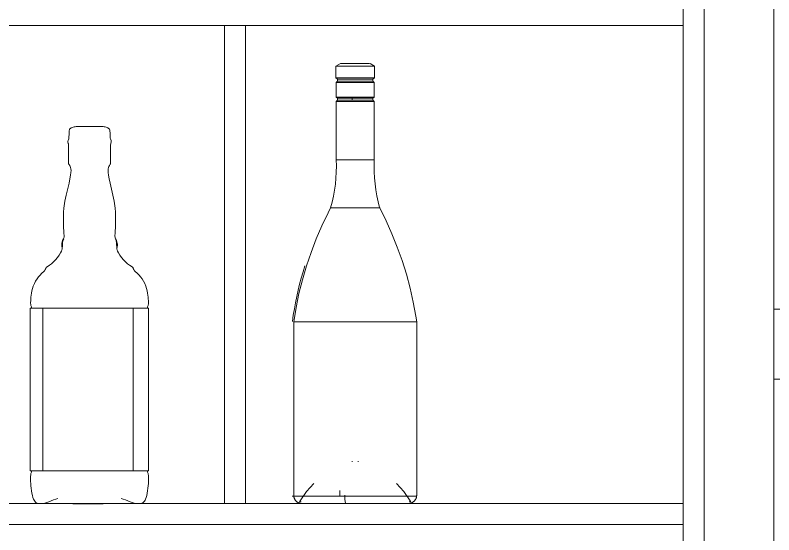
# Model space of a CAD drawing. Header units: inches. Extents: x 22 to 382261, y 22 to 371281.
# Drawn here: x 87298 to 87841, y 144594 to 144966 of the extents above; entities that cross this region are included whole.
import ezdxf

# ---------------------------------------------------------------- set-up
doc = ezdxf.new("R2010")
doc.units = ezdxf.units.IN
doc.header["$MEASUREMENT"] = 0
for name, color, linetype, lineweight in [('A-GLAZ-CWMG', 51, 'Continuous', 9), ('G-IMPT', 8, 'Continuous', 9), ('I-FURN', 30, 'Continuous', 9)]:
    doc.layers.add(name, color=color, linetype=linetype, lineweight=lineweight)

# ---------------------------------------------------------------- blocks, each defined once
blk = doc.blocks.new('Rectangular Mullion - 50 x 150mm-442057-Section B-B')
at = {"layer": 'A-GLAZ-CWMG'}
blk.add_line((141.81, 2700), (141.81, 3300), dxfattribs=at)
blk = doc.blocks.new('Rectangular Mullion - 50 x 150mm-442043-Section B-B')
at = {"layer": 'A-GLAZ-CWMG'}
blk.add_line((-6908.19, 5550), (-6908.19, 6150), dxfattribs=at)
blk = doc.blocks.new('Rectangular Mullion - 50 x 150mm-V35-Section B-B')
at = {"layer": 'A-GLAZ-CWMG'}
for p, q in [((-6908.19, 5525), (-6908.19, 5575)), ((-6383.19, 5575), (-6908.19, 5575)), ((-6383.19, 5575), (-6383.19, 5525)), ((-6908.19, 5525), (-6383.19, 5525))]:
    blk.add_line(p, q, dxfattribs=at)
blk = doc.blocks.new('M8 - M8-V262-Section B-B')
at = {"layer": 'I-FURN'}
for p, q in [((-973.19, 6735), (-973.19, 5350)), ((-958.19, 5350), (-958.19, 6735)), ((-973.19, 6378), (-973.19, 6393)), ((-1708.19, 6378), (-973.19, 6378)), ((-1301.53, 6378), (-1301.53, 6036)), ((-1286.53, 6378), (-1301.53, 6378)), ((-1286.53, 6036), (-1286.53, 6378)), ((-973.19, 6036), (-1708.19, 6036)), ((-1301.53, 6036), (-1286.53, 6036)), ((-973.19, 6021), (-973.19, 6036)), ((-1708.19, 6021), (-973.19, 6021))]:
    blk.add_line(p, q, dxfattribs=at)
blk = doc.blocks.new('FP_297-Section B-B')
at = {"layer": 'I-FURN', "flags": 128}
blk.add_lwpolyline([(-1190.4, 6247.55), (-1185.83, 6238.36), (-1181.63, 6229), (-1177.81, 6219.48), (-1174.37, 6209.81), (-1171.32, 6200.01), (-1168.66, 6190.1), (-1166.41, 6180.08), (-1164.55, 6169.99), (-1163.94, 6166.01)], dxfattribs=at)
blk = doc.blocks.new('FP_298-Section B-B')
at = {"layer": 'I-FURN'}
for p, q in [((-1244, 6206.09), (-1245.32, 6201.73)), ((-1245.32, 6201.73), (-1246.57, 6197.35)), ((-1246.57, 6197.35), (-1247.73, 6192.95)), ((-1248.81, 6188.53), (-1249.8, 6184.1)), ((-1247.73, 6192.95), (-1248.81, 6188.53)), ((-1249.8, 6184.1), (-1250.72, 6179.64)), ((-1250.72, 6179.64), (-1251.54, 6175.17)), ((-1251.54, 6175.17), (-1252.28, 6170.68)), ((-1252.28, 6170.68), (-1252.94, 6166.18))]:
    blk.add_line(p, q, dxfattribs=at)
at = {"layer": 'I-FURN', "flags": 128}
blk.add_lwpolyline([(-1252, 6166.01), (-1250.31, 6176.14), (-1248.21, 6186.18), (-1245.71, 6196.13), (-1242.81, 6205.98), (-1239.52, 6215.7), (-1235.85, 6225.28), (-1231.8, 6234.71), (-1227.37, 6243.97), (-1225.53, 6247.55)], dxfattribs=at)
blk = doc.blocks.new('FP_299-Section B-B')
at = {"layer": 'I-FURN', "flags": 128}
blk.add_lwpolyline([(-1194.36, 6282.05), (-1194.47, 6277.71), (-1194.42, 6273.37), (-1194.18, 6269.04), (-1193.78, 6264.72), (-1193.2, 6260.42), (-1192.46, 6256.15), (-1191.54, 6251.91), (-1190.45, 6247.71), (-1190.4, 6247.55)], dxfattribs=at)
blk = doc.blocks.new('FP_300-Section B-B')
at = {"layer": 'I-FURN', "flags": 128}
blk.add_lwpolyline([(-1225.53, 6247.55), (-1224.44, 6251.75), (-1223.51, 6255.99), (-1222.76, 6260.26), (-1222.18, 6264.56), (-1221.76, 6268.87), (-1221.53, 6273.21), (-1221.46, 6277.54), (-1221.57, 6281.88), (-1221.58, 6282.05)], dxfattribs=at)
blk = doc.blocks.new('FP_301-Section B-B')
at = {"layer": 'I-FURN'}
blk.add_line((-1194.36, 6323.81), (-1195.29, 6324.6), dxfattribs=at)
blk = doc.blocks.new('FP_302-Section B-B')
at = {"layer": 'I-FURN'}
blk.add_line((-1220.65, 6324.6), (-1221.58, 6323.81), dxfattribs=at)
blk = doc.blocks.new('FP_303-Section B-B')
at = {"layer": 'I-FURN'}
blk.add_line((-1195.29, 6324.6), (-1195.29, 6326.04), dxfattribs=at)
blk = doc.blocks.new('FP_304-Section B-B')
at = {"layer": 'I-FURN'}
for p, q in [((-1220.65, 6326.04), (-1220.65, 6324.6)), ((-1210.25, 6324.6), (-1210.25, 6326.04))]:
    blk.add_line(p, q, dxfattribs=at)
blk = doc.blocks.new('FP_305-Section B-B')
at = {"layer": 'I-FURN'}
blk.add_line((-1195.29, 6326.04), (-1194.3, 6326.79), dxfattribs=at)
blk = doc.blocks.new('FP_306-Section B-B')
at = {"layer": 'I-FURN'}
blk.add_line((-1221.63, 6326.79), (-1220.65, 6326.04), dxfattribs=at)
blk = doc.blocks.new('FP_307-Section B-B')
at = {"layer": 'I-FURN'}
blk.add_line((-1221.86, 6340.69), (-1220.55, 6339.67), dxfattribs=at)
blk = doc.blocks.new('FP_308-Section B-B')
at = {"layer": 'I-FURN'}
blk.add_line((-1194.08, 6349.09), (-1197.35, 6350.98), dxfattribs=at)
blk = doc.blocks.new('FP_309-Section B-B')
at = {"layer": 'I-FURN'}
blk.add_line((-1218.59, 6350.98), (-1221.86, 6349.09), dxfattribs=at)
blk = doc.blocks.new('FP_310-Section B-B')
at = {"layer": 'I-FURN', "flags": 128}
for points in [[(-1205.87, 6065.91), (-1205.71, 6065.91), (-1205.66, 6065.91), (-1205.68, 6065.91), (-1205.76, 6065.91), (-1206.02, 6065.91)], [(-1168.19, 6037.19), (-1173.03, 6044.46), (-1178.31, 6050.31)]]:
    blk.add_lwpolyline(points, dxfattribs=at)
blk = doc.blocks.new('FP_311-Section B-B')
at = {"layer": 'I-FURN'}
blk.add_line((-1218.93, 6045.15), (-1218.88, 6040.84), dxfattribs=at)
at = {"layer": 'I-FURN', "flags": 128}
for points in [[(-1210.06, 6065.91), (-1210.23, 6065.91), (-1210.28, 6065.91), (-1210.26, 6065.91), (-1210.17, 6065.91), (-1209.91, 6065.91)], [(-1247.75, 6037.19), (-1242.9, 6044.46), (-1237.65, 6050.29)]]:
    blk.add_lwpolyline(points, dxfattribs=at)
blk = doc.blocks.new('FP_312-Section B-B')
at = {"layer": 'I-FURN'}
for p, q in [((-1197.81, 6041.18), (-1188.27, 6041.17)), ((-1188.27, 6041.17), (-1179.73, 6041.17)), ((-1179.73, 6041.17), (-1172.6, 6041.16)), ((-1172.6, 6041.16), (-1167.24, 6041.16)), ((-1167.24, 6041.16), (-1163.92, 6041.16))]:
    blk.add_line(p, q, dxfattribs=at)
at = {"layer": 'I-FURN', "flags": 128}
blk.add_lwpolyline([(-1163.94, 6041.95), (-1163.94, 6041.71), (-1163.95, 6041.46), (-1163.98, 6041.22), (-1164.01, 6040.98), (-1164.06, 6040.74), (-1164.11, 6040.5), (-1164.17, 6040.27), (-1164.25, 6040.03), (-1164.33, 6039.8), (-1164.42, 6039.57), (-1164.52, 6039.35), (-1164.63, 6039.13), (-1164.74, 6038.92), (-1164.87, 6038.71), (-1165, 6038.5), (-1165.14, 6038.31), (-1165.29, 6038.11), (-1165.45, 6037.93), (-1165.62, 6037.75), (-1165.79, 6037.57), (-1165.97, 6037.41), (-1166.15, 6037.25), (-1166.34, 6037.09), (-1166.54, 6036.95), (-1166.74, 6036.81), (-1166.95, 6036.69), (-1167.16, 6036.57), (-1167.38, 6036.46), (-1167.6, 6036.35), (-1167.83, 6036.26), (-1168.06, 6036.18), (-1168.29, 6036.1), (-1168.53, 6036.04), (-1168.68, 6036)], dxfattribs=at)
blk = doc.blocks.new('FP_313-Section B-B')
at = {"layer": 'I-FURN'}
for p, q in [((-1253.13, 6041.21), (-1251.97, 6041.2)), ((-1251.97, 6041.2), (-1248.61, 6041.2)), ((-1248.61, 6041.2), (-1243.2, 6041.2)), ((-1243.2, 6041.2), (-1236.04, 6041.19)), ((-1236.04, 6041.19), (-1227.46, 6041.19)), ((-1227.46, 6041.19), (-1217.91, 6041.18)), ((-1217.91, 6041.18), (-1207.86, 6041.18)), ((-1215.29, 6038.8), (-1215.41, 6041.95)), ((-1207.86, 6041.18), (-1197.81, 6041.18)), ((-1214.96, 6036.27), (-1215.29, 6038.8))]:
    blk.add_line(p, q, dxfattribs=at)
at = {"layer": 'I-FURN', "flags": 128}
blk.add_lwpolyline([(-1247.26, 6036), (-1247.49, 6036.06), (-1247.73, 6036.13), (-1247.96, 6036.21), (-1248.19, 6036.29), (-1248.41, 6036.39), (-1248.63, 6036.49), (-1248.85, 6036.61), (-1249.06, 6036.73), (-1249.27, 6036.86), (-1249.47, 6037), (-1249.66, 6037.15), (-1249.85, 6037.3), (-1250.03, 6037.46), (-1250.21, 6037.63), (-1250.38, 6037.81), (-1250.54, 6037.99), (-1250.7, 6038.18), (-1250.84, 6038.38), (-1250.98, 6038.58), (-1251.11, 6038.78), (-1251.24, 6038.99), (-1251.35, 6039.21), (-1251.46, 6039.43), (-1251.55, 6039.65), (-1251.64, 6039.88), (-1251.72, 6040.11), (-1251.79, 6040.35), (-1251.85, 6040.59), (-1251.9, 6040.82), (-1251.94, 6041.07), (-1251.97, 6041.31), (-1251.99, 6041.55), (-1252, 6041.79), (-1252, 6041.95)], dxfattribs=at)
blk = doc.blocks.new('BOTELLA_02 - BOTELLA_02-V296-Section B-B')
at = {"layer": 'I-FURN'}
for p, q in [((-1218.59, 6350.98), (-1205.58, 6350.98)), ((-1205.58, 6350.98), (-1197.81, 6350.98)), ((-1221.86, 6349.09), (-1221.86, 6340.69)), ((-1221.86, 6349.09), (-1204.84, 6349.09)), ((-1204.84, 6349.09), (-1194.08, 6349.09)), ((-1194.08, 6340.69), (-1194.08, 6349.09)), ((-1221.86, 6340.69), (-1204.84, 6340.69)), ((-1204.84, 6340.69), (-1194.08, 6340.69)), ((-1195.39, 6339.67), (-1194.08, 6340.69)), ((-1220.55, 6338.24), (-1221.63, 6337.32)), ((-1221.63, 6337.32), (-1221.63, 6326.79)), ((-1221.63, 6337.32), (-1204.89, 6337.32)), ((-1220.55, 6339.67), (-1220.55, 6338.24)), ((-1220.55, 6339.67), (-1205.14, 6339.67)), ((-1220.55, 6338.24), (-1205.14, 6338.24)), ((-1205.14, 6339.67), (-1195.39, 6339.67)), ((-1205.14, 6338.24), (-1195.39, 6338.24)), ((-1204.89, 6337.32), (-1194.3, 6337.32)), ((-1195.39, 6338.24), (-1195.39, 6339.67)), ((-1194.3, 6337.32), (-1195.39, 6338.24)), ((-1194.3, 6326.79), (-1194.3, 6337.32)), ((-1221.63, 6326.79), (-1204.89, 6326.79)), ((-1221.58, 6323.81), (-1221.58, 6282.05)), ((-1221.58, 6323.81), (-1204.91, 6323.81)), ((-1220.65, 6326.04), (-1205.12, 6326.04)), ((-1220.65, 6324.6), (-1205.12, 6324.6)), ((-1205.12, 6326.04), (-1195.29, 6326.04)), ((-1205.12, 6324.6), (-1195.29, 6324.6)), ((-1204.91, 6323.81), (-1194.36, 6323.81)), ((-1204.89, 6326.79), (-1194.3, 6326.79)), ((-1194.36, 6282.05), (-1194.36, 6323.81)), ((-1221.58, 6282.05), (-1204.91, 6282.05)), ((-1204.91, 6282.05), (-1194.36, 6282.05)), ((-1225.08, 6247.55), (-1204.02, 6247.55)), ((-1204.02, 6247.55), (-1190.4, 6247.55)), ((-1252, 6166.01), (-1252, 6041.95)), ((-1252, 6166.01), (-1198.06, 6166.01)), ((-1198.06, 6166.01), (-1163.94, 6166.01)), ((-1163.94, 6041.95), (-1163.94, 6166.01)), ((-1247.75, 6037.19), (-1246.73, 6037.19)), ((-1169.29, 6037.19), (-1168.19, 6037.19))]:
    blk.add_line(p, q, dxfattribs=at)
for name in ['FP_309-Section B-B', 'FP_308-Section B-B', 'FP_307-Section B-B', 'FP_306-Section B-B', 'FP_302-Section B-B', 'FP_304-Section B-B', 'FP_305-Section B-B', 'FP_303-Section B-B', 'FP_301-Section B-B', 'FP_300-Section B-B', 'FP_299-Section B-B', 'FP_298-Section B-B', 'FP_297-Section B-B', 'FP_311-Section B-B', 'FP_310-Section B-B', 'FP_313-Section B-B', 'FP_312-Section B-B']:
    blk.add_blockref(name, (0, 0), dxfattribs=at)
blk = doc.blocks.new('BOTELLA _01_JACK DANIELS - JACK DANIELS_ICV-V169-Section B-B')
at = {"layer": 'G-IMPT'}
for p, q in [((-3412.85, 6300.91), (-3412.7, 6302.85)), ((-3412.61, 6303.47), (-3412.7, 6302.85)), ((-3412.47, 6303.9), (-3412.61, 6303.47)), ((-3412.24, 6304.21), (-3412.47, 6303.9)), ((-3411.87, 6304.48), (-3412.24, 6304.21)), ((-3411.87, 6304.48), (-3411.35, 6304.77)), ((-3410.71, 6305.07), (-3411.35, 6304.77)), ((-3410.71, 6305.07), (-3410.01, 6305.33)), ((-3410.01, 6305.33), (-3409.29, 6305.55)), ((-3408.57, 6305.68), (-3409.29, 6305.55)), ((-3407.68, 6305.74), (-3408.57, 6305.68)), ((-3407.68, 6305.74), (-3408.57, 6305.68)), ((-3407.68, 6305.74), (-3407.09, 6305.76)), ((-3407.68, 6305.74), (-3406.87, 6305.76)), ((-3407.68, 6305.74), (-3407.09, 6305.76)), ((-3407.68, 6305.74), (-3406.87, 6305.76)), ((-3398.19, 6305.76), (-3407.09, 6305.76)), ((-3398.19, 6305.76), (-3406.87, 6305.76)), ((-3398.19, 6305.76), (-3406.87, 6305.76)), ((-3398.19, 6305.76), (-3406.21, 6305.76)), ((-3398.19, 6305.76), (-3406.21, 6305.76)), ((-3406.21, 6305.76), (-3405.15, 6305.76)), ((-3406.21, 6305.76), (-3405.15, 6305.76)), ((-3398.19, 6305.76), (-3405.15, 6305.76)), ((-3398.19, 6305.76), (-3405.15, 6305.76)), ((-3402.05, 6305.76), (-3403.74, 6305.76)), ((-3398.19, 6305.76), (-3403.74, 6305.76)), ((-3398.19, 6305.76), (-3403.74, 6305.76)), ((-3403.74, 6305.76), (-3402.05, 6305.76)), ((-3402.05, 6305.76), (-3398.19, 6305.76)), ((-3398.19, 6305.76), (-3402.05, 6305.76)), ((-3400.17, 6305.76), (-3398.19, 6305.76)), ((-3400.17, 6305.76), (-3398.19, 6305.76)), ((-3398.19, 6305.76), (-3400.17, 6305.76)), ((-3400.17, 6305.76), (-3398.19, 6305.76)), ((-3398.19, 6305.76), (-3392.64, 6305.76)), ((-3398.19, 6305.76), (-3391.24, 6305.76)), ((-3398.19, 6305.76), (-3389.3, 6305.76)), ((-3398.19, 6305.76), (-3389.52, 6305.76)), ((-3398.19, 6305.76), (-3396.21, 6305.76)), ((-3398.19, 6305.76), (-3390.18, 6305.76)), ((-3398.19, 6305.76), (-3392.64, 6305.76)), ((-3398.19, 6305.76), (-3394.33, 6305.76)), ((-3398.19, 6305.76), (-3396.21, 6305.76)), ((-3398.19, 6305.76), (-3391.24, 6305.76)), ((-3398.19, 6305.76), (-3390.18, 6305.76)), ((-3398.19, 6305.76), (-3394.33, 6305.76)), ((-3398.19, 6305.76), (-3389.52, 6305.76)), ((-3396.21, 6305.76), (-3398.19, 6305.76)), ((-3396.21, 6305.76), (-3398.19, 6305.76)), ((-3392.64, 6305.76), (-3394.33, 6305.76)), ((-3392.64, 6305.76), (-3394.33, 6305.76)), ((-3391.24, 6305.76), (-3390.18, 6305.76)), ((-3391.24, 6305.76), (-3390.18, 6305.76)), ((-3389.52, 6305.76), (-3388.51, 6305.74)), ((-3388.51, 6305.74), (-3389.52, 6305.76)), ((-3389.3, 6305.76), (-3388.51, 6305.74)), ((-3387.81, 6305.68), (-3388.51, 6305.74)), ((-3387.81, 6305.68), (-3387.09, 6305.55)), ((-3387.09, 6305.55), (-3386.37, 6305.33)), ((-3385.67, 6305.07), (-3386.37, 6305.33)), ((-3385.04, 6304.77), (-3385.67, 6305.07)), ((-3384.51, 6304.48), (-3385.04, 6304.77)), ((-3384.51, 6304.48), (-3384.14, 6304.21)), ((-3384.14, 6304.21), (-3383.91, 6303.9)), ((-3383.91, 6303.9), (-3383.78, 6303.47)), ((-3383.78, 6303.47), (-3383.69, 6302.85)), ((-3383.53, 6300.91), (-3383.69, 6302.85)), ((-3413.14, 6296.99), (-3413.58, 6295.77)), ((-3413.14, 6296.99), (-3413.05, 6297.35)), ((-3413, 6297.74), (-3413.05, 6297.35)), ((-3412.85, 6300.91), (-3413, 6297.74)), ((-3383.53, 6300.91), (-3383.38, 6297.74)), ((-3383.38, 6297.74), (-3383.33, 6297.35)), ((-3383.25, 6296.99), (-3383.33, 6297.35)), ((-3382.8, 6295.77), (-3383.25, 6296.99)), ((-3413.58, 6295.77), (-3413.67, 6295.34)), ((-3413.65, 6294.92), (-3413.67, 6295.34)), ((-3413.38, 6293.69), (-3413.65, 6294.92)), ((-3413.38, 6293.69), (-3413.32, 6293.33)), ((-3413.28, 6291.93), (-3413.32, 6293.33)), ((-3413.28, 6291.93), (-3413.28, 6280.2)), ((-3383.09, 6292.8), (-3383.1, 6280.2)), ((-3383.09, 6292.8), (-3383.06, 6293.33)), ((-3383, 6293.69), (-3383.06, 6293.33)), ((-3383, 6293.69), (-3382.73, 6294.92)), ((-3382.8, 6295.77), (-3382.72, 6295.34)), ((-3382.73, 6294.92), (-3382.72, 6295.34)), ((-3413.28, 6280.2), (-3413.25, 6279.48)), ((-3383.1, 6280.2), (-3383.13, 6279.48)), ((-3413.25, 6279.48), (-3413.17, 6279.08)), ((-3413, 6278.79), (-3413.17, 6279.08)), ((-3413, 6278.79), (-3412.38, 6277.87)), ((-3412.38, 6277.87), (-3412.04, 6277.22)), ((-3411.73, 6276.46), (-3412.04, 6277.22)), ((-3411.51, 6275.56), (-3411.73, 6276.46)), ((-3411.42, 6274.41), (-3411.51, 6275.56)), ((-3384.96, 6274.41), (-3384.87, 6275.56)), ((-3384.87, 6275.56), (-3384.66, 6276.46)), ((-3384.66, 6276.46), (-3384.35, 6277.22)), ((-3384, 6277.87), (-3384.35, 6277.22)), ((-3384, 6277.87), (-3383.38, 6278.79)), ((-3383.38, 6278.79), (-3383.21, 6279.08)), ((-3383.13, 6279.48), (-3383.21, 6279.08)), ((-3411.76, 6270.88), (-3412.26, 6268.27)), ((-3411.49, 6272.89), (-3411.76, 6270.88)), ((-3411.42, 6274.41), (-3411.49, 6272.89)), ((-3384.89, 6272.89), (-3384.96, 6274.41)), ((-3384.89, 6272.89), (-3384.62, 6270.88)), ((-3384.62, 6270.88), (-3384.13, 6268.27)), ((-3414.88, 6256.65), (-3412.9, 6265.29)), ((-3412.9, 6265.29), (-3412.26, 6268.27)), ((-3383.48, 6265.29), (-3384.13, 6268.27)), ((-3381.5, 6256.65), (-3383.48, 6265.29)), ((-3415.78, 6252.38), (-3414.88, 6256.65)), ((-3380.6, 6252.38), (-3381.5, 6256.65)), ((-3416.35, 6248.92), (-3416.54, 6247.39)), ((-3416.1, 6250.58), (-3416.35, 6248.92)), ((-3416.1, 6250.58), (-3415.78, 6252.38)), ((-3380.28, 6250.58), (-3380.6, 6252.38)), ((-3380.28, 6250.58), (-3380.03, 6248.92)), ((-3380.03, 6248.92), (-3379.85, 6247.39)), ((-3416.82, 6243.27), (-3416.85, 6239.48)), ((-3416.82, 6243.27), (-3416.76, 6244.58)), ((-3416.76, 6244.58), (-3416.54, 6247.39)), ((-3379.63, 6244.58), (-3379.85, 6247.39)), ((-3379.57, 6243.27), (-3379.63, 6244.58)), ((-3379.57, 6243.27), (-3379.54, 6239.48)), ((-3416.77, 6235.38), (-3416.85, 6239.48)), ((-3379.61, 6235.38), (-3379.54, 6239.48)), ((-3416.75, 6233.28), (-3416.77, 6235.38)), ((-3416.75, 6233.28), (-3416.66, 6231.12)), ((-3379.64, 6233.28), (-3379.73, 6231.12)), ((-3379.64, 6233.28), (-3379.61, 6235.38)), ((-3416.8, 6225.45), (-3416.64, 6225.78)), ((-3416.64, 6225.78), (-3416.8, 6225.45)), ((-3416.56, 6229.61), (-3416.66, 6231.12)), ((-3416.64, 6225.78), (-3416.51, 6226.08)), ((-3416.51, 6226.08), (-3416.64, 6225.78)), ((-3416.56, 6229.61), (-3416.41, 6227.2)), ((-3416.43, 6226.51), (-3416.51, 6226.08)), ((-3416.43, 6226.51), (-3416.41, 6227.2)), ((-3379.82, 6229.61), (-3379.97, 6227.2)), ((-3379.95, 6226.51), (-3379.97, 6227.2)), ((-3379.95, 6226.51), (-3379.87, 6226.08)), ((-3379.75, 6225.78), (-3379.87, 6226.08)), ((-3379.87, 6226.08), (-3379.75, 6225.78)), ((-3379.73, 6231.12), (-3379.82, 6229.61)), ((-3379.58, 6225.45), (-3379.75, 6225.78)), ((-3379.75, 6225.78), (-3379.58, 6225.45)), ((-3418.01, 6222.39), (-3418.1, 6221.49)), ((-3418.01, 6222.39), (-3418.1, 6221.49)), ((-3418.09, 6220.64), (-3418.1, 6221.49)), ((-3418.09, 6220.64), (-3418.1, 6221.49)), ((-3418.09, 6220.64), (-3418, 6219.87)), ((-3418.09, 6220.64), (-3418, 6219.87)), ((-3418.01, 6222.39), (-3417.81, 6223.27)), ((-3418.01, 6222.39), (-3417.81, 6223.27)), ((-3417.81, 6223.27), (-3417.49, 6224.1)), ((-3417.81, 6223.27), (-3417.49, 6224.1)), ((-3417.62, 6220.83), (-3417.64, 6220.21)), ((-3417.59, 6221.51), (-3417.62, 6220.83)), ((-3417.59, 6221.51), (-3417.47, 6222.98)), ((-3417.09, 6224.85), (-3417.52, 6223.98)), ((-3417.09, 6224.85), (-3417.52, 6223.98)), ((-3417.17, 6224.7), (-3417.52, 6223.98)), ((-3417.52, 6223.98), (-3417.17, 6224.7)), ((-3417.09, 6224.85), (-3417.49, 6224.1)), ((-3417.09, 6224.85), (-3417.49, 6224.1)), ((-3417.34, 6223.7), (-3417.47, 6222.98)), ((-3417.46, 6223.78), (-3416.8, 6225.45)), ((-3417.46, 6223.78), (-3416.99, 6224.97)), ((-3417.17, 6224.37), (-3417.34, 6223.7)), ((-3416.8, 6225.45), (-3417.22, 6224.56)), ((-3417.22, 6224.56), (-3416.8, 6225.45)), ((-3416.81, 6225.32), (-3417.22, 6224.56)), ((-3417.22, 6224.56), (-3416.81, 6225.32)), ((-3417.18, 6224.38), (-3416.8, 6225.45)), ((-3417.18, 6224.38), (-3416.99, 6224.96)), ((-3416.68, 6225.48), (-3417.17, 6224.7)), ((-3416.68, 6225.48), (-3417.17, 6224.7)), ((-3417.17, 6224.7), (-3416.81, 6225.32)), ((-3416.81, 6225.32), (-3417.17, 6224.7)), ((-3417.17, 6224.37), (-3416.99, 6224.96)), ((-3417.17, 6224.7), (-3417.09, 6224.85)), ((-3417.09, 6224.85), (-3417.17, 6224.7)), ((-3416.68, 6225.48), (-3417.09, 6224.85)), ((-3416.68, 6225.48), (-3417.09, 6224.85)), ((-3416.8, 6225.45), (-3416.99, 6224.96)), ((-3416.8, 6225.45), (-3416.99, 6224.97)), ((-3416.8, 6225.45), (-3416.99, 6224.96)), ((-3379.71, 6225.48), (-3379.21, 6224.7)), ((-3379.71, 6225.48), (-3379.29, 6224.85)), ((-3379.71, 6225.48), (-3379.29, 6224.85)), ((-3379.71, 6225.48), (-3379.21, 6224.7)), ((-3379.2, 6224.38), (-3379.58, 6225.45)), ((-3379.58, 6225.45), (-3379.16, 6224.56)), ((-3379.58, 6225.45), (-3379.39, 6224.96)), ((-3378.92, 6223.78), (-3379.58, 6225.45)), ((-3379.16, 6224.56), (-3379.58, 6225.45)), ((-3379.58, 6225.45), (-3379.39, 6224.97)), ((-3379.58, 6225.45), (-3379.39, 6224.96)), ((-3379.21, 6224.7), (-3379.57, 6225.32)), ((-3379.57, 6225.32), (-3379.21, 6224.7)), ((-3379.57, 6225.32), (-3379.16, 6224.56)), ((-3379.16, 6224.56), (-3379.57, 6225.32)), ((-3378.92, 6223.78), (-3379.39, 6224.97)), ((-3379.2, 6224.38), (-3379.39, 6224.96)), ((-3379.21, 6224.37), (-3379.39, 6224.96)), ((-3379.21, 6224.7), (-3379.29, 6224.85)), ((-3379.29, 6224.85), (-3378.9, 6224.1)), ((-3379.29, 6224.85), (-3378.87, 6223.98)), ((-3379.29, 6224.85), (-3378.9, 6224.1)), ((-3379.29, 6224.85), (-3378.87, 6223.98)), ((-3379.29, 6224.85), (-3379.21, 6224.7)), ((-3379.21, 6224.7), (-3378.87, 6223.98)), ((-3378.87, 6223.98), (-3379.21, 6224.7)), ((-3379.21, 6224.37), (-3379.05, 6223.7)), ((-3379.05, 6223.7), (-3378.92, 6222.98)), ((-3378.79, 6221.51), (-3378.92, 6222.98)), ((-3378.57, 6223.27), (-3378.9, 6224.1)), ((-3378.57, 6223.27), (-3378.9, 6224.1)), ((-3378.79, 6221.51), (-3378.77, 6220.83)), ((-3378.77, 6220.83), (-3378.74, 6220.21)), ((-3378.37, 6222.39), (-3378.57, 6223.27)), ((-3378.37, 6222.39), (-3378.57, 6223.27)), ((-3378.29, 6220.64), (-3378.38, 6219.87)), ((-3378.29, 6220.64), (-3378.38, 6219.87)), ((-3378.37, 6222.39), (-3378.29, 6221.49)), ((-3378.37, 6222.39), (-3378.29, 6221.49)), ((-3378.29, 6220.64), (-3378.29, 6221.49)), ((-3378.29, 6220.64), (-3378.29, 6221.49)), ((-3419.01, 6215.32), (-3419.99, 6213.71)), ((-3419.01, 6215.32), (-3419.99, 6213.71)), ((-3418.31, 6216.64), (-3419.01, 6215.32)), ((-3418.31, 6216.64), (-3419.01, 6215.32)), ((-3418.31, 6216.64), (-3417.92, 6217.49)), ((-3417.92, 6217.49), (-3418.31, 6216.64)), ((-3418, 6219.87), (-3417.86, 6219.22)), ((-3418, 6219.87), (-3417.86, 6219.22)), ((-3417.76, 6218.02), (-3417.92, 6217.49)), ((-3417.86, 6219.22), (-3417.71, 6218.64)), ((-3417.86, 6219.22), (-3417.71, 6218.64)), ((-3417.75, 6218.53), (-3417.79, 6219.13)), ((-3417.77, 6218.57), (-3417.79, 6219.13)), ((-3417.77, 6218.57), (-3417.79, 6219.13)), ((-3417.75, 6218.53), (-3417.79, 6219.13)), ((-3417.71, 6218.64), (-3417.79, 6219.02)), ((-3417.71, 6218.64), (-3417.79, 6219.02)), ((-3417.75, 6218.53), (-3417.79, 6219.02)), ((-3417.75, 6218.53), (-3417.79, 6219.02)), ((-3417.77, 6218.57), (-3417.77, 6219.2)), ((-3417.77, 6218.57), (-3417.77, 6219.2)), ((-3417.77, 6218.57), (-3417.76, 6218.88)), ((-3417.77, 6218.57), (-3417.74, 6218.34)), ((-3417.77, 6218.57), (-3417.73, 6218.33)), ((-3417.73, 6218.33), (-3417.77, 6218.57)), ((-3417.76, 6218.88), (-3417.64, 6220.21)), ((-3417.74, 6218.34), (-3417.76, 6218.02)), ((-3378.62, 6218.88), (-3378.74, 6220.21)), ((-3378.53, 6219.22), (-3378.68, 6218.64)), ((-3378.53, 6219.22), (-3378.68, 6218.64)), ((-3378.68, 6218.64), (-3378.59, 6219.02)), ((-3378.68, 6218.64), (-3378.59, 6219.02)), ((-3378.62, 6218.57), (-3378.65, 6218.33)), ((-3378.65, 6218.33), (-3378.62, 6218.57)), ((-3378.62, 6218.57), (-3378.64, 6218.34)), ((-3378.64, 6218.34), (-3378.62, 6218.02)), ((-3378.63, 6218.53), (-3378.59, 6219.13)), ((-3378.63, 6218.53), (-3378.59, 6219.13)), ((-3378.63, 6218.53), (-3378.59, 6219.02)), ((-3378.63, 6218.53), (-3378.59, 6219.02)), ((-3378.62, 6218.57), (-3378.61, 6219.2)), ((-3378.62, 6218.57), (-3378.61, 6219.2)), ((-3378.62, 6218.57), (-3378.59, 6219.13)), ((-3378.62, 6218.57), (-3378.59, 6219.13)), ((-3378.62, 6218.57), (-3378.62, 6218.88)), ((-3378.62, 6218.02), (-3378.46, 6217.49)), ((-3378.53, 6219.22), (-3378.38, 6219.87)), ((-3378.38, 6219.87), (-3378.53, 6219.22)), ((-3378.08, 6216.64), (-3378.46, 6217.49)), ((-3378.46, 6217.49), (-3378.08, 6216.64)), ((-3378.08, 6216.64), (-3377.37, 6215.32)), ((-3378.08, 6216.64), (-3377.37, 6215.32)), ((-3377.37, 6215.32), (-3376.4, 6213.71)), ((-3376.4, 6213.71), (-3377.37, 6215.32)), ((-3422.54, 6210.3), (-3424.02, 6208.84)), ((-3422.54, 6210.3), (-3424.02, 6208.84)), ((-3421.18, 6211.98), (-3422.54, 6210.3)), ((-3419.99, 6213.71), (-3421.18, 6211.98)), ((-3419.99, 6213.71), (-3421.18, 6211.98)), ((-3375.2, 6211.98), (-3376.4, 6213.71)), ((-3375.2, 6211.98), (-3376.4, 6213.71)), ((-3375.2, 6211.98), (-3373.84, 6210.3)), ((-3372.37, 6208.84), (-3373.88, 6210.29)), ((-3373.88, 6210.29), (-3372.37, 6208.84)), ((-3372.37, 6208.84), (-3373.84, 6210.3)), ((-3429.52, 6204.26), (-3429.95, 6203.32)), ((-3429.52, 6204.26), (-3429.37, 6204.58)), ((-3429.52, 6204.26), (-3429.37, 6204.58)), ((-3429.25, 6204.81), (-3429.37, 6204.58)), ((-3429.25, 6204.81), (-3429.37, 6204.58)), ((-3429.02, 6205.04), (-3429.25, 6204.81)), ((-3428.6, 6205.36), (-3429.02, 6205.04)), ((-3428.6, 6205.36), (-3429.01, 6205.04)), ((-3428.6, 6205.36), (-3429.01, 6205.04)), ((-3428.6, 6205.36), (-3426.83, 6206.6)), ((-3428.6, 6205.36), (-3426.83, 6206.6)), ((-3426.83, 6206.6), (-3425.49, 6207.6)), ((-3426.83, 6206.6), (-3425.49, 6207.6)), ((-3425.49, 6207.6), (-3424.02, 6208.84)), ((-3425.49, 6207.6), (-3424.02, 6208.84)), ((-3370.9, 6207.6), (-3372.37, 6208.84)), ((-3370.9, 6207.6), (-3372.37, 6208.84)), ((-3369.56, 6206.6), (-3370.9, 6207.6)), ((-3369.56, 6206.6), (-3370.9, 6207.6)), ((-3367.78, 6205.36), (-3369.56, 6206.6)), ((-3367.78, 6205.36), (-3369.56, 6206.6)), ((-3367.78, 6205.36), (-3367.37, 6205.04)), ((-3367.78, 6205.36), (-3367.37, 6205.04)), ((-3367.78, 6205.36), (-3367.36, 6205.04)), ((-3367.36, 6205.04), (-3367.13, 6204.81)), ((-3367.13, 6204.81), (-3367.01, 6204.58)), ((-3367.13, 6204.81), (-3367.01, 6204.58)), ((-3366.86, 6204.26), (-3367.01, 6204.58)), ((-3366.86, 6204.26), (-3367.01, 6204.58)), ((-3366.86, 6204.26), (-3366.43, 6203.32)), ((-3433.64, 6199.44), (-3434.75, 6198.19)), ((-3433.64, 6199.44), (-3434.75, 6198.19)), ((-3433.64, 6199.44), (-3432.59, 6200.51)), ((-3433.64, 6199.44), (-3432.59, 6200.51)), ((-3430.73, 6202.23), (-3432.59, 6200.51)), ((-3430.73, 6202.23), (-3432.58, 6200.49)), ((-3432.58, 6200.49), (-3430.73, 6202.23)), ((-3430.73, 6202.23), (-3430.19, 6202.82)), ((-3430.73, 6202.23), (-3430.19, 6202.82)), ((-3430.73, 6202.23), (-3430.42, 6202.55)), ((-3430.73, 6202.23), (-3430.42, 6202.55)), ((-3429.86, 6203.47), (-3430.42, 6202.55)), ((-3429.86, 6203.47), (-3430.42, 6202.55)), ((-3430.42, 6202.55), (-3429.95, 6203.32)), ((-3430.42, 6202.55), (-3430.19, 6202.82)), ((-3430.42, 6202.55), (-3430.19, 6202.82)), ((-3429.86, 6203.47), (-3429.95, 6203.32)), ((-3429.86, 6203.47), (-3429.95, 6203.32)), ((-3366.52, 6203.47), (-3365.96, 6202.55)), ((-3366.52, 6203.47), (-3366.43, 6203.32)), ((-3366.52, 6203.47), (-3365.96, 6202.55)), ((-3366.52, 6203.47), (-3366.43, 6203.32)), ((-3365.96, 6202.55), (-3366.43, 6203.32)), ((-3365.66, 6202.23), (-3366.19, 6202.82)), ((-3365.96, 6202.55), (-3366.19, 6202.82)), ((-3365.96, 6202.55), (-3366.19, 6202.82)), ((-3366.19, 6202.82), (-3365.66, 6202.23)), ((-3365.66, 6202.23), (-3365.96, 6202.55)), ((-3365.96, 6202.55), (-3365.66, 6202.23)), ((-3365.66, 6202.23), (-3363.8, 6200.51)), ((-3365.66, 6202.23), (-3363.8, 6200.49)), ((-3363.8, 6200.49), (-3365.66, 6202.23)), ((-3362.74, 6199.44), (-3363.8, 6200.51)), ((-3362.74, 6199.44), (-3363.8, 6200.51)), ((-3362.74, 6199.44), (-3361.63, 6198.19)), ((-3361.63, 6198.19), (-3362.74, 6199.44)), ((-3438.47, 6191.52), (-3437.71, 6193.3)), ((-3437.71, 6193.3), (-3436.81, 6195.05)), ((-3435.81, 6196.7), (-3436.81, 6195.05)), ((-3434.75, 6198.19), (-3435.81, 6196.7)), ((-3361.63, 6198.19), (-3360.57, 6196.7)), ((-3360.57, 6196.7), (-3359.57, 6195.05)), ((-3358.67, 6193.3), (-3359.57, 6195.05)), ((-3358.67, 6193.3), (-3357.92, 6191.52)), ((-3439.77, 6186.5), (-3439.47, 6188.1)), ((-3439.77, 6186.5), (-3439.46, 6188.1)), ((-3439.46, 6188.1), (-3439.77, 6186.5)), ((-3439.04, 6189.78), (-3439.47, 6188.1)), ((-3438.47, 6191.52), (-3439.04, 6189.78)), ((-3357.35, 6189.78), (-3357.92, 6191.52)), ((-3357.35, 6189.78), (-3356.92, 6188.1)), ((-3356.92, 6188.1), (-3356.61, 6186.5)), ((-3356.92, 6188.1), (-3356.61, 6186.5)), ((-3440.29, 6181.22), (-3440.23, 6182.32)), ((-3440.29, 6181.22), (-3440.23, 6182.32)), ((-3440.13, 6183.59), (-3440.23, 6182.32)), ((-3440.13, 6183.59), (-3440.23, 6182.32)), ((-3439.98, 6184.99), (-3440.13, 6183.59)), ((-3440.13, 6183.59), (-3439.98, 6184.99)), ((-3439.98, 6184.99), (-3439.77, 6186.5)), ((-3439.77, 6186.5), (-3439.98, 6184.99)), ((-3356.4, 6184.99), (-3356.61, 6186.5)), ((-3356.61, 6186.5), (-3356.4, 6184.99)), ((-3356.4, 6184.99), (-3356.25, 6183.59)), ((-3356.4, 6184.99), (-3356.25, 6183.59)), ((-3356.25, 6183.59), (-3356.15, 6182.32)), ((-3356.15, 6182.32), (-3356.25, 6183.59)), ((-3356.09, 6181.22), (-3356.15, 6182.32)), ((-3356.09, 6181.22), (-3356.15, 6182.32)), ((-3440.29, 6181.22), (-3440.36, 6179.57)), ((-3440.36, 6179.57), (-3440.36, 6179.01)), ((-3440.33, 6178.53), (-3440.36, 6179.01)), ((-3440.33, 6178.53), (-3440.26, 6178.08)), ((-3440.13, 6177.61), (-3440.26, 6178.08)), ((-3440.13, 6177.61), (-3439.8, 6176.65)), ((-3440.13, 6177.61), (-3439.8, 6176.65)), ((-3356.58, 6176.65), (-3356.26, 6177.61)), ((-3356.58, 6176.65), (-3356.26, 6177.61)), ((-3356.26, 6177.61), (-3356.13, 6178.08)), ((-3356.13, 6178.08), (-3356.26, 6177.61)), ((-3356.05, 6178.53), (-3356.13, 6178.08)), ((-3356.05, 6178.53), (-3356.13, 6178.08)), ((-3356.09, 6181.22), (-3356.03, 6179.57)), ((-3356.03, 6179.57), (-3356.09, 6181.22)), ((-3356.02, 6179.01), (-3356.05, 6178.53)), ((-3356.03, 6179.57), (-3356.02, 6179.01)), ((-3439.8, 6176.65), (-3439.67, 6176.2)), ((-3439.8, 6176.65), (-3439.67, 6176.2)), ((-3439.67, 6176.2), (-3439.59, 6175.78)), ((-3439.67, 6176.2), (-3439.59, 6175.78)), ((-3356.71, 6176.2), (-3356.79, 6175.78)), ((-3356.79, 6175.78), (-3356.71, 6176.2)), ((-3356.58, 6176.65), (-3356.71, 6176.2)), ((-3356.58, 6176.65), (-3356.71, 6176.2)), ((-3439.8, 6058.36), (-3440.13, 6057.33)), ((-3440.13, 6057.33), (-3439.8, 6058.36)), ((-3439.8, 6058.36), (-3439.67, 6058.85)), ((-3439.8, 6058.36), (-3439.67, 6058.85)), ((-3439.59, 6059.32), (-3439.67, 6058.85)), ((-3439.59, 6059.32), (-3439.67, 6058.85)), ((-3356.79, 6059.32), (-3356.71, 6058.85)), ((-3356.71, 6058.85), (-3356.79, 6059.32)), ((-3356.58, 6058.36), (-3356.71, 6058.85)), ((-3356.58, 6058.36), (-3356.71, 6058.85)), ((-3356.58, 6058.36), (-3356.25, 6057.33)), ((-3356.58, 6058.36), (-3356.25, 6057.33)), ((-3440.4, 6055.58), (-3440.41, 6054.85)), ((-3440.4, 6055.58), (-3440.41, 6054.85)), ((-3440.41, 6052.93), (-3440.41, 6054.85)), ((-3440.41, 6052.93), (-3440.41, 6054.85)), ((-3440.41, 6052.93), (-3440.39, 6051.69)), ((-3440.41, 6052.93), (-3440.39, 6051.69)), ((-3440.35, 6056.21), (-3440.4, 6055.58)), ((-3440.4, 6055.58), (-3440.35, 6056.21)), ((-3440.35, 6056.21), (-3440.27, 6056.78)), ((-3440.35, 6056.21), (-3440.27, 6056.78)), ((-3440.13, 6057.33), (-3440.27, 6056.78)), ((-3356.25, 6057.33), (-3356.12, 6056.78)), ((-3356.12, 6056.78), (-3356.25, 6057.33)), ((-3356.12, 6056.78), (-3356.03, 6056.21)), ((-3356.12, 6056.78), (-3356.03, 6056.21)), ((-3356.03, 6056.21), (-3355.99, 6055.58)), ((-3356.03, 6056.21), (-3355.99, 6055.58)), ((-3355.97, 6052.93), (-3356, 6051.69)), ((-3355.97, 6052.93), (-3356, 6051.69)), ((-3355.97, 6054.85), (-3355.99, 6055.58)), ((-3355.97, 6054.85), (-3355.99, 6055.58)), ((-3355.97, 6052.93), (-3355.97, 6054.85)), ((-3355.97, 6054.85), (-3355.97, 6052.93)), ((-3440.39, 6051.69), (-3440.32, 6050.28)), ((-3440.21, 6048.67), (-3440.32, 6050.28)), ((-3440.21, 6048.67), (-3440.01, 6046.88)), ((-3440.01, 6046.88), (-3439.76, 6045.02)), ((-3439.76, 6045.02), (-3440, 6046.88)), ((-3440, 6046.88), (-3439.76, 6045.02)), ((-3356.38, 6046.88), (-3356.62, 6045.02)), ((-3356.38, 6046.88), (-3356.62, 6045.02)), ((-3356.62, 6045.02), (-3356.37, 6046.88)), ((-3356.18, 6048.67), (-3356.37, 6046.88)), ((-3356.06, 6050.28), (-3356.18, 6048.67)), ((-3356.06, 6050.28), (-3356, 6051.69)), ((-3356.06, 6050.28), (-3356, 6051.69)), ((-3439.76, 6045.02), (-3439.46, 6043.21)), ((-3439.46, 6043.21), (-3439.76, 6045.02)), ((-3439.46, 6043.21), (-3439.12, 6041.56)), ((-3439.46, 6043.21), (-3439.12, 6041.56)), ((-3439.12, 6041.56), (-3438.76, 6040.21)), ((-3439.12, 6041.56), (-3438.76, 6040.21)), ((-3357.62, 6040.21), (-3357.26, 6041.56)), ((-3357.62, 6040.21), (-3357.26, 6041.56)), ((-3357.26, 6041.56), (-3356.92, 6043.21)), ((-3356.92, 6043.21), (-3357.26, 6041.56)), ((-3356.62, 6045.02), (-3356.92, 6043.21)), ((-3356.62, 6045.02), (-3356.92, 6043.21)), ((-3438.38, 6039.1), (-3438.76, 6040.21)), ((-3438.37, 6039.1), (-3438.76, 6040.21)), ((-3438.37, 6039.1), (-3438.76, 6040.21)), ((-3438.38, 6039.1), (-3437.94, 6038.21)), ((-3437.94, 6038.21), (-3437.45, 6037.5)), ((-3437.94, 6038.21), (-3437.45, 6037.5)), ((-3437.47, 6037.5), (-3436.93, 6036.92)), ((-3436.93, 6036.92), (-3436.31, 6036.46)), ((-3435.6, 6036.13), (-3436.31, 6036.46)), ((-3434.77, 6035.9), (-3435.6, 6036.13)), ((-3428.82, 6036.59), (-3430.22, 6036.15)), ((-3428.82, 6036.59), (-3427.3, 6037.15)), ((-3424.05, 6038.45), (-3427.3, 6037.15)), ((-3422.35, 6039.09), (-3424.05, 6038.45)), ((-3422.35, 6039.09), (-3420.93, 6039.59)), ((-3410.21, 6035.8), (-3398.19, 6035.77)), ((-3410.21, 6035.8), (-3398.19, 6035.76)), ((-3398.19, 6035.76), (-3388.47, 6035.79)), ((-3377.38, 6035.85), (-3388.47, 6035.79)), ((-3374.03, 6039.09), (-3375.46, 6039.59)), ((-3374.03, 6039.09), (-3372.33, 6038.45)), ((-3372.33, 6038.45), (-3369.08, 6037.15)), ((-3367.56, 6036.59), (-3369.08, 6037.15)), ((-3366.17, 6036.15), (-3367.56, 6036.59)), ((-3364.26, 6035.87), (-3366.79, 6035.97)), ((-3361.61, 6035.9), (-3360.78, 6036.13)), ((-3360.78, 6036.13), (-3360.07, 6036.46)), ((-3359.46, 6036.92), (-3360.07, 6036.46)), ((-3358.92, 6037.5), (-3359.46, 6036.92)), ((-3358.44, 6038.21), (-3358.93, 6037.5)), ((-3358.44, 6038.21), (-3358.93, 6037.5)), ((-3358.01, 6039.1), (-3358.44, 6038.21)), ((-3357.62, 6040.21), (-3358.01, 6039.1)), ((-3357.62, 6040.21), (-3358.01, 6039.1))]:
    blk.add_line(p, q, dxfattribs=at)
blk = doc.blocks.new('BOTELLA _01_JACK DANIELS - BOTELLA _01_JACK DANIELS-V314-Section B-B')
at = {"layer": 'I-FURN'}
for p, q in [((-1440.73, 6175.78), (-1440.73, 6059.32)), ((-1431.71, 6059.32), (-1431.71, 6175.78)), ((-1366.92, 6175.78), (-1366.92, 6059.32)), ((-1356.05, 6059.32), (-1356.05, 6175.78)), ((-1356.03, 6059.32), (-1356.03, 6175.78))]:
    blk.add_line(p, q, dxfattribs=at)
for points, knots in [([(-1437.24, 6175.78), (-1437.57, 6175.78), (-1439.54, 6175.78), (-1440.07, 6175.78), (-1440.54, 6175.78), (-1440.73, 6175.78), (-1440.73, 6175.78), (-1440.73, 6175.78)], [0.47748338, 0.47748338, 0.47748338, 0.47748338, 0.48081217, 0.4993643, 0.50446232, 0.50957164, 0.51656006, 0.51656006, 0.51656006, 0.51656006]), ([(-1440.72, 6175.78), (-1440.72, 6175.78), (-1440.7, 6175.78), (-1440.65, 6175.78), (-1440.53, 6175.78), (-1440.2, 6175.78), (-1439.93, 6175.78), (-1439.61, 6175.78), (-1439.33, 6175.78), (-1438.98, 6175.78), (-1438, 6175.78), (-1437.62, 6175.78), (-1431.71, 6175.78)], [0.6622726, 0.6622726, 0.6622726, 0.6622726, 0.6909765, 0.7749012, 0.7781955, 0.7807755, 0.7836844, 0.7857617, 0.7879316, 0.7913624, 0.7950242, 0.81031, 0.81031, 0.81031, 0.81031]), ([(-1431.71, 6175.78), (-1431.01, 6175.78), (-1430.51, 6175.78), (-1430.42, 6175.78), (-1429.91, 6175.78), (-1429.83, 6175.78), (-1428.97, 6175.78), (-1428.11, 6175.78), (-1428.04, 6175.78), (-1368.61, 6175.78), (-1367.7, 6175.78), (-1366.92, 6175.78)], [0, 0, 0, 0, 0.0022817, 0.0040172, 0.0050581, 0.0072111, 0.0098473, 0.0124526, 0.100123, 0.1878621, 0.2766466, 0.2766466, 0.2766466, 0.2766466]), ([(-1366.91, 6175.78), (-1367.19, 6175.78), (-1367.86, 6175.78), (-1368.15, 6175.78), (-1368.37, 6175.78), (-1368.57, 6175.78)], [0.16297913, 0.16297913, 0.16297913, 0.16297913, 0.16703101, 0.17152723, 0.18699461, 0.18699461, 0.18699461, 0.18699461]), ([(-1366.92, 6175.78), (-1366.31, 6175.78), (-1366.16, 6175.78), (-1365.72, 6175.78), (-1365.44, 6175.78), (-1365.11, 6175.78), (-1365.01, 6175.78), (-1364.39, 6175.78), (-1360.49, 6175.78), (-1358.59, 6175.78), (-1358.28, 6175.78), (-1358.12, 6175.78), (-1358.01, 6175.78), (-1357.92, 6175.78), (-1357.7, 6175.78), (-1357.09, 6175.78), (-1356.59, 6175.78), (-1356.3, 6175.78), (-1356.13, 6175.78), (-1356.05, 6175.78)], [0, 0, 0, 0, 0.00191469, 0.00341261, 0.00527309, 0.00661514, 0.00868825, 0.01832336, 0.03179622, 0.04469561, 0.04974018, 0.05098222, 0.05173284, 0.05262737, 0.05461919, 0.05763529, 0.06118537, 0.06436591, 0.06765656, 0.06765656, 0.06765656, 0.06765656]), ([(-1356.03, 6175.78), (-1356.03, 6175.78), (-1356.06, 6175.78), (-1356.13, 6175.78), (-1356.32, 6175.78), (-1356.66, 6175.78), (-1357.13, 6175.78), (-1357.57, 6175.78), (-1360.15, 6175.78), (-1360.94, 6175.78)], [0.03116577, 0.03116577, 0.03116577, 0.03116577, 0.08857241, 0.0924006, 0.09627557, 0.09958886, 0.10320096, 0.1210909, 0.12849317, 0.12849317, 0.12849317, 0.12849317]), ([(-1440.73, 6059.32), (-1440.73, 6059.32), (-1440.73, 6059.32), (-1440.54, 6059.32), (-1440.07, 6059.32), (-1439.54, 6059.32), (-1437.57, 6059.32), (-1437.24, 6059.32)], [-0.51656006, -0.51656006, -0.51656006, -0.51656006, -0.50957164, -0.50446232, -0.4993643, -0.48081217, -0.47748338, -0.47748338, -0.47748338, -0.47748338]), ([(-1431.71, 6059.32), (-1437.62, 6059.32), (-1438, 6059.32), (-1438.98, 6059.32), (-1439.33, 6059.32), (-1439.61, 6059.32), (-1439.93, 6059.32), (-1440.2, 6059.32), (-1440.53, 6059.32), (-1440.65, 6059.32), (-1440.7, 6059.32), (-1440.72, 6059.32), (-1440.72, 6059.32)], [-0.81031, -0.81031, -0.81031, -0.81031, -0.7950242, -0.7913624, -0.7879316, -0.7857617, -0.7836844, -0.7807755, -0.7781955, -0.7749012, -0.6909765, -0.6622726, -0.6622726, -0.6622726, -0.6622726]), ([(-1366.92, 6059.32), (-1367.7, 6059.32), (-1368.61, 6059.32), (-1428.04, 6059.32), (-1428.11, 6059.32), (-1428.97, 6059.32), (-1429.83, 6059.32), (-1429.91, 6059.32), (-1430.42, 6059.32), (-1430.51, 6059.32), (-1431.01, 6059.32), (-1431.71, 6059.32)], [-0.2766466, -0.2766466, -0.2766466, -0.2766466, -0.1878621, -0.100123, -0.0124526, -0.0098473, -0.0072111, -0.0050581, -0.0040172, -0.0022817, 0, 0, 0, 0]), ([(-1368.91, 6059.32), (-1368.53, 6059.32), (-1368.25, 6059.32), (-1367.86, 6059.32), (-1367.19, 6059.32), (-1366.91, 6059.32)], [-0.19478605, -0.19478605, -0.19478605, -0.19478605, -0.17152723, -0.16703101, -0.16297913, -0.16297913, -0.16297913, -0.16297913]), ([(-1356.05, 6059.32), (-1356.13, 6059.32), (-1356.3, 6059.32), (-1356.59, 6059.32), (-1357.09, 6059.32), (-1357.7, 6059.32), (-1357.92, 6059.32), (-1358.01, 6059.32), (-1358.12, 6059.32), (-1358.28, 6059.32), (-1358.59, 6059.32), (-1360.49, 6059.32), (-1364.39, 6059.32), (-1365.01, 6059.32), (-1365.11, 6059.32), (-1365.44, 6059.32), (-1365.72, 6059.32), (-1366.16, 6059.32), (-1366.31, 6059.32), (-1366.92, 6059.32)], [-0.06765656, -0.06765656, -0.06765656, -0.06765656, -0.06436591, -0.06118537, -0.05763529, -0.05461919, -0.05262737, -0.05173284, -0.05098222, -0.04974018, -0.04469561, -0.03179622, -0.01832336, -0.00868825, -0.00661514, -0.00527309, -0.00341261, -0.00191469, 0, 0, 0, 0]), ([(-1359.76, 6059.32), (-1359.42, 6059.32), (-1357.52, 6059.32), (-1357.13, 6059.32), (-1356.66, 6059.32), (-1356.32, 6059.32), (-1356.13, 6059.32), (-1356.06, 6059.32), (-1356.03, 6059.32), (-1356.03, 6059.32)], [-0.12466307, -0.12466307, -0.12466307, -0.12466307, -0.1210909, -0.10320096, -0.09958886, -0.09627557, -0.0924006, -0.08857241, -0.03116577, -0.03116577, -0.03116577, -0.03116577])]:
    blk.add_open_spline(points, degree=3, knots=knots, dxfattribs=at)
for points in [[(-1427.14, 6175.78), (-1427.88, 6175.78), (-1428.43, 6175.78), (-1428.85, 6175.78)], [(-1364.3, 6175.78), (-1365.41, 6175.78), (-1365.67, 6175.78), (-1366.06, 6175.78)], [(-1356.05, 6175.78), (-1356.04, 6175.78), (-1356.03, 6175.78), (-1356.03, 6175.78)], [(-1428.85, 6059.32), (-1428.43, 6059.32), (-1427.88, 6059.32), (-1427.14, 6059.32)], [(-1365.41, 6059.32), (-1365.17, 6059.32), (-1364.83, 6059.32), (-1364.3, 6059.32)], [(-1362.2, 6059.32), (-1362.12, 6059.32), (-1362.03, 6059.32), (-1361.95, 6059.32)], [(-1356.03, 6059.32), (-1356.03, 6059.32), (-1356.04, 6059.32), (-1356.05, 6059.32)]]:
    blk.add_open_spline(points, degree=3, dxfattribs=at)
blk.add_blockref('BOTELLA _01_JACK DANIELS - JACK DANIELS_ICV-V169-Section B-B', (2000, 0))

msp = doc.modelspace()

# ---------------------------------------------------------------- block references
at = {"layer": 'A-GLAZ-CWMG'}
for name, p in [('Rectangular Mullion - 50 x 150mm-442057-Section B-B', (87699, 142030.35)), ('Rectangular Mullion - 50 x 150mm-V35-Section B-B', (94749, 139180.35)), ('Rectangular Mullion - 50 x 150mm-442043-Section B-B', (94749, 138580.35))]:
    msp.add_blockref(name, p, dxfattribs=at)
at = {"layer": 'I-FURN'}
for name in ['M8 - M8-V262-Section B-B', 'BOTELLA_02 - BOTELLA_02-V296-Section B-B', 'BOTELLA _01_JACK DANIELS - BOTELLA _01_JACK DANIELS-V314-Section B-B']:
    msp.add_blockref(name, (88749, 138580.35), dxfattribs=at)

doc.saveas('drawing.dxf')
